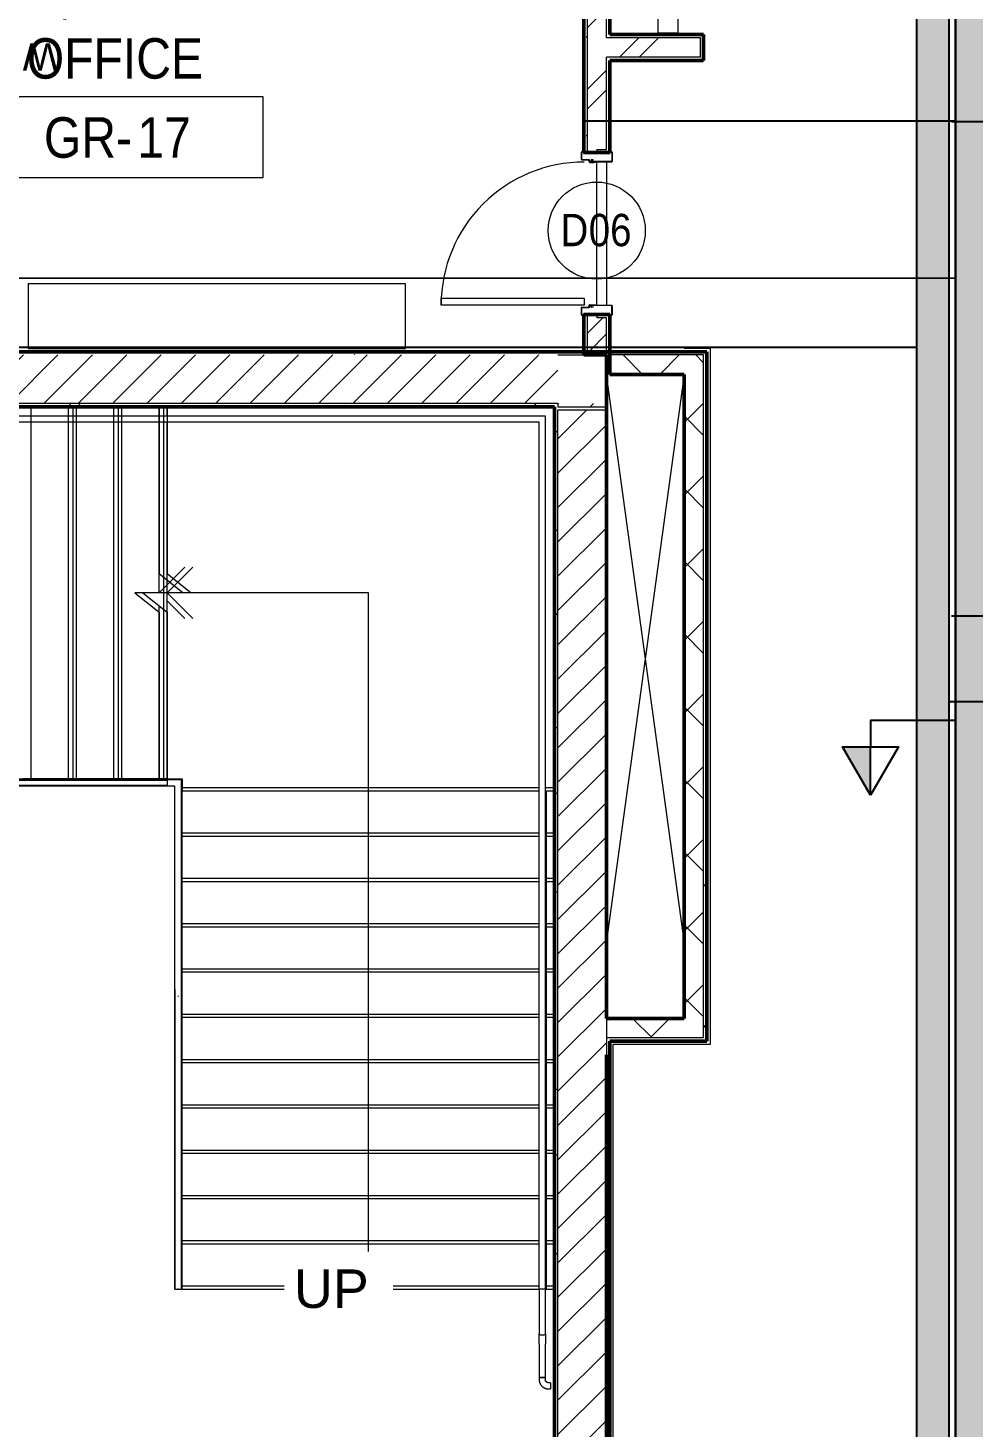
# Model space of a CAD drawing. Header units: millimetres. Extents: x -9358 to 257996, y -67499 to 9117.
# Drawn here: x 36788 to 42630, y -35418 to -26768 of the extents above; entities that cross this region are included whole.
import ezdxf
from ezdxf import colors
from ezdxf.entities.mleader import LeaderData, LeaderLine
from ezdxf.math import Vec2, Vec3

# ---------------------------------------------------------------- set-up
doc = ezdxf.new("R2010")
doc.units = ezdxf.units.MM
doc.header["$LTSCALE"] = 1000
doc.linetypes.add('Overhead', pattern=[3.96875, 2.38125, -1.5875])
for name, color, linetype, lineweight in [('0-2', 8, 'Continuous', 9), ('123', 2, 'Continuous', 9), ('A-DOOR', 8, 'Continuous', 9), ('A-DOOR-1', 8, 'Continuous', 18), ('A-DOR', 8, 'Continuous', 9), ('A-FLR-PAT', 8, 'Continuous', 18), ('A-FRN', 8, 'Continuous', 9), ('A-HND-20', 8, 'Continuous', 9), ('A-HND-30', 8, 'Continuous', 9), ('A-HND-30-1', 8, 'Overhead', 9), ('A-ROM-NAM', 8, 'Continuous', 9), ('A-STP', 8, 'Continuous', 9), ('A-STP-1', 8, 'Overhead', 9), ('A-TYP-DOR', 8, 'Continuous', 0), ('A-WAL-CLD', 8, 'Continuous', 9), ('A-WAL-CMU', 8, 'Continuous', 50), ('A-WAL-LOW-30', 8, 'Continuous', 18), ('A-WAL-PAT-1', 8, 'Continuous', 9), ('Stair Paths', 8, 'Continuous', 9), ('Up Arrows', 8, 'Continuous', 9)]:
    doc.layers.add(name, color=color, linetype=linetype, lineweight=lineweight)
for name, color, linetype in [('CCTVNET', 6, 'Continuous'), ('DATANET', 4, 'Continuous'), ('LC-CABLE -10', 4, 'Continuous'), ('LC-CABLE -20', 6, 'Continuous'), ('LC-DA-CIR', 4, 'Continuous'), ('LC-T-OUTLET', 4, 'Continuous')]:
    doc.layers.add(name, color=color, linetype=linetype)
doc.styles.add('Arial_1', font='arial.ttf', dxfattribs={"height": 238.125})
doc.styles.add('Arial_5', font='arial.ttf', dxfattribs={"width": 0.85, "height": 200})
doc.styles.add('Arial_7', font='arial.ttf', dxfattribs={"width": 0.85, "height": 200})
doc.styles.add('ELEC', font='romant.shx', dxfattribs={"width": 0.8, "oblique": 15, "height": 0.18})
pattern_1 = [(0, (0, 0), (812.8, 203.2), [33.528, -576.072, 33.528, -576.072, -3251.2]), (0, (0, 0), (812.8, 203.2), [-1219.2, 33.528, -1185.672, 33.528, -576.072, -1422.4]), (0, (0, 0), (812.8, 203.2), [-3048, 33.528, -372.872, 33.528, -982.472]), (120, (304.8, 101.6), (-582.37636, 602.30545), [33.528, -576.072, 33.528, -576.072, -3251.2]), (120, (304.8, 101.6), (-582.37636, 602.30545), [-1219.2, 33.528, -1185.672, 33.528, -576.072, -1422.4]), (120, (304.8, 101.6), (-582.37636, 602.30545), [-3048, 33.528, -372.872, 33.528, -982.472]), (240, (406.4, 508), (-230.42364, -805.50545), [33.528, -576.072, 33.528, -576.072, -3251.2]), (240, (406.4, 508), (-230.42364, -805.50545), [-1219.2, 33.528, -1185.672, 33.528, -576.072, -1422.4]), (240, (406.4, 508), (-230.42364, -805.50545), [-3048, 33.528, -372.872, 33.528, -982.472])]
pattern_2 = [(45, (0, 0), (-106.066, 106.066), [])]
pattern_3 = [(45, (0, 0), (-224.5064, 224.5064), []), (135, (0, 0), (-224.5064, -224.5064), [])]
pattern_4 = [(45, (0, 0), (-251.4472, 251.4472), []), (45, (0, 381), (-251.4472, 251.4472), [])]

# ---------------------------------------------------------------- blocks, each defined once
blk = doc.blocks.new('Door Tag - Door Tag-41184-01-Ground Floor Plan')
at = {"layer": 'A-TYP-DOR'}
blk.add_circle((0, 0), 3, dxfattribs=at)
blk = doc.blocks.new('DD')
at = {"layer": 'LC-DA-CIR'}
h = blk.add_hatch(color=3, dxfattribs=at)
h.dxf.hatch_style = 1
h.paths.add_polyline_path([(0, 299.4), (0, 0), (172.8, 0)])
at = {"color": 3}
blk.add_lwpolyline([(0, 299.4), (172.8, 0), (-172.8, 0), (0, 299.4)], dxfattribs=at)
at = {"layer": 'LC-DA-CIR', "color": 3}
blk.add_line((0, 299.4), (0, 0), dxfattribs=at)
blk = doc.blocks.new('D-W')
at = {"color": 3, "elevation": 0}
blk.add_lwpolyline([(0, 254.5), (146.9, 0), (-146.9, 0), (0, 254.5)], dxfattribs=at)
at = {"layer": 'LC-T-OUTLET', "color": 2}
blk.add_attdef('W', (77.2, 236.3, 0), '', height=170, dxfattribs=at)
blk = doc.blocks.new('Top Rail Type - Top Rail_Internal_-1429709-01-Ground Floor Furniture Plan')
at = {"layer": 'A-HND-30'}
blk.add_line((39990, -34412.5), (39990, -32561.6), dxfattribs=at)
blk = doc.blocks.new('Top Rail Type - Top Rail_Internal_-V46-01-Ground Floor Furniture Plan')
at = {"layer": 'A-HND-30'}
for p, q in [((39982.7, -31332.5), (39990, -31332.5)), ((39990, -34412.5), (39990, -31332.5)), ((39982.7, -34412.5), (39990, -34412.5))]:
    blk.add_line(p, q, dxfattribs=at)
blk = doc.blocks.new('Railing - 1 1_2_ Handrail-V71-01-Ground Floor Furniture Plan')
at = {"layer": 'A-HND-20'}
for p, q in [((-38.1, 628.6), (-50.8, 628.6)), ((-50.8, 590.5), (-50.8, 628.6)), ((-50.8, 590.5), (-38.1, 590.5)), ((-19.1, 571.5), (-19.1, 558.8)), ((-19.1, 558.8), (-19.1, 349.6)), ((19, 558.8), (-19.1, 558.8)), ((-19.1, 558.8), (0, 558.8)), ((0, 558.8), (19, 558.8)), ((19, 558.8), (19, 571.5)), ((19, 349.6), (19, 558.8)), ((-19.1, 288.1), (-19.1, 12.7)), ((19, 12.7), (19, 288.1))]:
    blk.add_line(p, q, dxfattribs=at)
at = {"layer": 'A-HND-20', "flags": 128}
for points in [[(19, 571.5), (19, 573.8), (18.9, 576.1), (18.6, 578.3), (18.3, 580.6), (17.9, 582.9), (17.4, 585.1), (16.8, 587.3), (16.1, 589.5), (15.4, 591.6), (14.5, 593.8), (13.6, 595.8), (12.6, 597.9), (11.5, 599.9), (10.3, 601.9), (9.1, 603.8), (7.7, 605.6), (6.3, 607.4), (4.9, 609.2), (3.3, 610.9), (1.7, 612.5), (0, 614.1), (-1.7, 615.5), (-3.5, 617), (-5.3, 618.3), (-7.2, 619.6), (-9.2, 620.8), (-11.2, 621.9), (-13.2, 622.9), (-15.3, 623.9), (-17.4, 624.8), (-19.5, 625.6), (-21.7, 626.3), (-23.9, 626.9), (-26.1, 627.4), (-28.4, 627.8), (-30.6, 628.2), (-32.9, 628.4), (-35.2, 628.6), (-37.5, 628.6), (-38.1, 628.6)], [(-38.1, 590.5), (-37.3, 590.5), (-36.6, 590.5), (-35.8, 590.4), (-35.1, 590.3), (-34.3, 590.2), (-33.6, 590), (-32.8, 589.8), (-32.1, 589.6), (-31.4, 589.3), (-30.7, 589), (-30, 588.7), (-29.3, 588.4), (-28.6, 588), (-28, 587.6), (-27.3, 587.2), (-26.7, 586.8), (-26.1, 586.3), (-25.5, 585.8), (-25, 585.3), (-24.4, 584.8), (-23.9, 584.2), (-23.4, 583.6), (-22.9, 583), (-22.5, 582.4), (-22.1, 581.8), (-21.7, 581.1), (-21.3, 580.5), (-21, 579.8), (-20.6, 579.1), (-20.3, 578.4), (-20.1, 577.7), (-19.8, 577), (-19.6, 576.2), (-19.5, 575.5), (-19.3, 574.7), (-19.2, 574), (-19.1, 573.2), (-19.1, 572.5), (-19.1, 571.7), (-19.1, 571.5)], [(-19.1, 288.1), (-19.1, 292.6), (-19.1, 297.2), (-19.1, 301.8), (-19.1, 306.6), (-19.1, 311.4), (-19.1, 316.3), (-19.1, 321.2), (-19.1, 326.2), (-19.1, 331.2), (-19.1, 336.2), (-19.1, 341.3), (-19.1, 346.3), (-19.1, 349.6)], [(19, 349.6), (19, 344.5), (19, 339.4), (19, 334.4), (19, 329.3), (19, 324.3), (19, 319.4), (19, 314.5), (19, 309.6), (19, 304.8), (19, 300.1), (19, 295.5), (19, 290.9), (19, 288.1)], [(-19.1, 288.1), (-18.4, 290.5), (-16.5, 292.8), (-13.5, 294.7), (-9.5, 296.2), (-4.9, 297.1), (0, 297.4)], [(0, 297.4), (4.9, 297.1), (9.5, 296.2), (13.5, 294.7), (16.5, 292.8), (18.4, 290.5), (19, 288.1)]]:
    blk.add_lwpolyline(points, dxfattribs=at)
blk = doc.blocks.new('Railing - Railing-1450994-01-Ground Floor Furniture Plan')
at = {"layer": 'A-HND-20'}
for p, q in [((37646.7, -29017.3), (37646.7, -29055.4)), ((37926.7, -29017.3), (37646.7, -29017.3)), ((37926.7, -29055.4), (37646.7, -29055.4)), ((39982.7, -29017.3), (37926.7, -29017.3)), ((39944.6, -29055.4), (37926.7, -29055.4)), ((39944.6, -31332.5), (39944.6, -29055.4)), ((39982.7, -31332.5), (39982.7, -29017.3)), ((39944.6, -34412.5), (39944.6, -31332.5)), ((39982.7, -34412.5), (39982.7, -31332.5)), ((39982.7, -34412.5), (39944.6, -34412.5))]:
    blk.add_line(p, q, dxfattribs=at)
at = {"layer": 'A-HND-30-1'}
for p, q in [((34327.3, -29017.3), (34327.3, -30980)), ((36806.7, -29017.3), (34327.3, -29017.3)), ((34365.4, -29055.4), (34365.4, -30980)), ((36806.7, -29055.4), (34365.4, -29055.4)), ((37646.7, -29017.3), (36806.7, -29017.3)), ((37646.7, -29055.4), (36806.7, -29055.4)), ((34327.3, -30980), (34327.3, -31260)), ((34365.4, -30980), (34365.4, -31260)), ((34327.3, -31260), (34327.3, -34340)), ((34365.4, -31260), (34365.4, -34340)), ((34327.3, -34340), (34327.3, -34620)), ((34365.4, -34340), (34365.4, -34620)), ((34365.4, -34620), (34327.3, -34620))]:
    blk.add_line(p, q, dxfattribs=at)
at = {"rotation": 180}
blk.add_blockref('Railing - 1 1_2_ Handrail-V71-01-Ground Floor Furniture Plan', (39963.6, -34399.8), dxfattribs=at)
blk = doc.blocks.new('Railing - Railing-1450998-01-Ground Floor Furniture Plan')
at = {"layer": 'A-HND-30-1'}
for p, q in [((36580, -31270), (36580, -34340)), ((36806.7, -31270), (36580, -31270)), ((36580, -31270), (36580, -34340)), ((36806.7, -31270), (36580, -31270)), ((36580, -31270), (36580, -34340)), ((36806.7, -31270), (36580, -31270)), ((36580, -31270), (36580, -34340)), ((36806.7, -31270), (36580, -31270)), ((36610, -31300), (36610, -34340)), ((36806.7, -31300), (36610, -31300)), ((36610, -31300), (36610, -34340)), ((36806.7, -31300), (36610, -31300)), ((36610, -31300), (36610, -34340)), ((36806.7, -31300), (36610, -31300)), ((36610, -31300), (36610, -34340)), ((36806.7, -31300), (36610, -31300)), ((37646.7, -31270), (36806.7, -31270)), ((37646.7, -31270), (36806.7, -31270)), ((37646.7, -31270), (36806.7, -31270)), ((37646.7, -31270), (36806.7, -31270)), ((37646.7, -31300), (36806.7, -31300)), ((37646.7, -31300), (36806.7, -31300)), ((37646.7, -31300), (36806.7, -31300)), ((37646.7, -31300), (36806.7, -31300)), ((36580, -34340), (36580, -34620)), ((36580, -34340), (36580, -34620)), ((36580, -34340), (36580, -34620)), ((36580, -34340), (36580, -34620)), ((36610, -34340), (36610, -34620)), ((36610, -34340), (36610, -34620)), ((36610, -34340), (36610, -34620)), ((36610, -34340), (36610, -34620)), ((36610, -34620), (36580, -34620)), ((36610, -34620), (36580, -34620)), ((36610, -34620), (36580, -34620)), ((36610, -34620), (36580, -34620))]:
    blk.add_line(p, q, dxfattribs=at)
blk = doc.blocks.new('Top Rail Type - Top Rail_Internal_-1451035-01-Ground Floor Furniture Plan')
at = {"layer": 'A-HND-30'}
for p, q in [((37695, -32561.6), (37695, -34412.5)), ((37712.9, -32601.6), (37717.1, -32601.6)), ((37735, -34412.5), (37735, -32561.6))]:
    blk.add_line(p, q, dxfattribs=at)
at = {"layer": 'A-HND-30', "flags": 128}
blk.add_lwpolyline([(37717, -34412.5), (37715, -34412.5), (37713, -34412.5)], dxfattribs=at)
blk = doc.blocks.new('Top Rail Type - Top Rail_Internal_-V48-01-Ground Floor Furniture Plan')
at = {"layer": 'A-HND-30'}
for p, q in [((37646.7, -31265), (37646.7, -31305)), ((37735, -31265), (37646.7, -31265)), ((37695, -31305), (37646.7, -31305)), ((37695, -31332.5), (37695, -31305)), ((37735, -31332.5), (37735, -31265)), ((37695, -34412.5), (37695, -31332.5)), ((37735, -34412.5), (37735, -31332.5)), ((37695, -34412.5), (37735, -34412.5))]:
    blk.add_line(p, q, dxfattribs=at)
at = {"layer": 'A-HND-30-1'}
for p, q in [((36575, -31265), (36575, -34340)), ((36806.7, -31265), (36575, -31265)), ((36615, -31305), (36615, -34340)), ((36806.7, -31305), (36615, -31305)), ((37646.7, -31265), (36806.7, -31265)), ((37646.7, -31305), (36806.7, -31305)), ((36575, -34340), (36575, -34620)), ((36615, -34340), (36615, -34620)), ((36615, -34620), (36575, -34620))]:
    blk.add_line(p, q, dxfattribs=at)
blk = doc.blocks.new('Walls 272 - Walls 41-1953546-01-Ground Floor Furniture Plan')
at = {"layer": 'A-FRN'}
for p, q in [((25725.3, -15718.4), (23395.3, -15718.4)), ((23395.3, -15718.4), (23395.3, -16118.4)), ((25725.3, -16118.4), (25725.3, -15718.4)), ((23395.3, -16118.4), (25725.3, -16118.4))]:
    blk.add_line(p, q, dxfattribs=at)
blk = doc.blocks.new('Wood door - 1000-Wood Door-2297611-01-Ground Floor Furniture Plan')
at = {"layer": 'A-DOOR'}
blk.add_arc((442, -77), 884, 180, 270, dxfattribs=at)
at = {"layer": 'A-DOOR-1'}
for p, q in [((-505, 92.5), (-505, 82.5)), ((-505, 82.5), (-505, 92.5)), ((-503.5, 82.5), (-503.5, 92.5)), ((-445.7, 95), (-502.5, 95)), ((-502.5, 95), (-445.7, 95)), ((-502.5, 93.5), (-445.7, 93.5)), ((-444.7, 92.5), (-444.7, -32.5)), ((-443.2, -8.1), (-443.2, 92.5)), ((-443.2, 92.5), (-443.2, -8.1)), ((443.2, -8.1), (443.2, 92.5)), ((443.2, -8.4), (443.2, 92.5)), ((444.7, 92.5), (444.7, -32.5)), ((445.7, 95), (502.5, 95)), ((445.7, 95), (502.5, 95)), ((502.5, 93.5), (445.7, 93.5)), ((503.5, 82.5), (503.5, 92.5)), ((505, 92.5), (505, 82.5)), ((505, 92.5), (505, 82.5)), ((-495, 81.5), (-502.5, 81.5)), ((-502.5, 80), (-495, 80)), ((-495, 80), (-500, 80)), ((-495, 81.5), (-495, 80)), ((-495, -80), (-495, 80)), ((495, 81.5), (495, 80)), ((495, 81.5), (502.5, 81.5)), ((502.5, 80), (495, 80)), ((495, 80), (495, -80)), ((500, 80), (495, 80)), ((-505, -92.5), (-505, -82.5)), ((-505, -92.5), (-505, -82.5)), ((-503.5, -92.5), (-503.5, -82.5)), ((-495, -80), (-502.5, -80)), ((-502.5, -81.5), (-495, -81.5)), ((-500, -80), (-495, -80)), ((-495, -81.5), (-495, -80)), ((-456.5, -92.5), (-456.5, -47)), ((-453.7, -23), (-455.2, -23)), ((-455.2, -23), (-455.2, -32.5)), ((-455, -92.5), (-455, -47)), ((-455, -47), (-455, -92.5)), ((-442.5, -44.5), (-454, -44.5)), ((-442.5, -46), (-454, -46)), ((-442.5, -46), (-454, -46)), ((-453.7, -32.5), (-453.7, -23)), ((-445.7, -33.5), (-452.7, -33.5)), ((-452.7, -35), (-445.7, -35)), ((-441.7, -8.1), (-443.2, -8.4)), ((-443.2, -32.5), (-443.2, -8.1)), ((-443.2, -8.1), (-441.7, -8.1)), ((-443.2, -8.4), (-441.5, -18.1)), ((-440, -18), (-441.7, -8.1)), ((-441.7, -8.1), (-440, -18)), ((-441.5, -18.1), (-441.5, -43.5)), ((-440, -43.5), (-440, -18)), ((-440, -18), (-440, -43.5)), ((399, -77), (442, -77)), ((399, -961), (399, -77)), ((440, -18), (441.7, -8.1)), ((440, -18), (441.7, -8.1)), ((440, -43.5), (440, -18)), ((440, -43.5), (440, -18)), ((443.2, -8.4), (441.5, -18.1)), ((441.5, -18.1), (441.5, -43.5)), ((441.7, -8.1), (443.2, -8.4)), ((441.7, -8.1), (443.2, -8.4)), ((442, -77), (442, -961)), ((442.5, -44.5), (454, -44.5)), ((442.5, -46), (454, -46)), ((454, -46), (442.5, -46)), ((443.2, -32.5), (443.2, -8.1)), ((445.7, -33.5), (452.7, -33.5)), ((452.7, -35), (445.7, -35)), ((453.7, -23), (455.2, -23)), ((453.7, -32.5), (453.7, -23)), ((455, -92.5), (455, -47)), ((455, -92.5), (455, -47)), ((455.2, -23), (455.2, -32.5)), ((456.5, -92.5), (456.5, -47)), ((495, -81.5), (495, -80)), ((495, -80), (502.5, -80)), ((495, -80), (500, -80)), ((502.5, -81.5), (495, -81.5)), ((503.5, -92.5), (503.5, -82.5)), ((505, -92.5), (505, -82.5)), ((505, -82.5), (505, -92.5)), ((-457.5, -93.5), (-502.5, -93.5)), ((-502.5, -95), (-457.5, -95)), ((-457.5, -95), (-502.5, -95)), ((457.5, -93.5), (502.5, -93.5)), ((502.5, -95), (457.5, -95)), ((502.5, -95), (457.5, -95)), ((442, -961), (399, -961))]:
    blk.add_line(p, q, dxfattribs=at)
for centre, radius, start, end in [((-502.5, 92.5), 2.5, 90, 180), ((-502.5, 92.5), 2.5, 90, 180), ((-502.5, 92.5), 1.03, 90, 180), ((-445.7, 92.5), 2.5, 0, 90), ((-445.7, 92.5), 2.5, 0, 90), ((-445.7, 92.5), 0.985, 0, 90), ((445.7, 92.5), 2.5, 90, 180), ((445.7, 92.5), 2.5, 90, 180), ((445.7, 92.5), 0.985, 90, 180), ((502.5, 92.5), 2.5, 360, 90), ((502.5, 92.5), 2.5, 0, 90), ((502.5, 92.5), 1.03, 0, 90), ((-502.5, 82.5), 2.5, 180, 270), ((-502.5, 82.5), 2.5, 180, 270), ((-502.5, 82.5), 1.01, 180, 270), ((502.5, 82.5), 1.01, 270, 360), ((502.5, 82.5), 2.5, 270, 0), ((502.5, 82.5), 2.5, 285, 360), ((-502.5, -82.5), 2.5, 90, 180), ((-502.5, -82.5), 2.5, 90, 180), ((-502.5, -82.5), 1, 90, 180), ((-454, -47), 2.5, 90, 180), ((-452.7, -32.5), 2.5, 180, 270), ((-454, -47), 0.997, 90, 180), ((-454, -47), 0.997, 90, 180), ((-452.7, -32.5), 1.01, 180, 270), ((-445.7, -32.5), 0.984, 270, 360), ((-445.7, -32.5), 2.5, 270, 360), ((-442.5, -43.5), 1, 270, 0), ((-442.5, -43.5), 2.5, 270, 360), ((-442.5, -43.5), 2.5, 270, 360), ((442.5, -43.5), 2.5, 180, 270), ((442.5, -43.5), 2.5, 180, 270), ((442.5, -43.5), 1, 180, 270), ((445.7, -32.5), 2.5, 180, 270), ((445.7, -32.5), 0.984, 180, 270), ((452.7, -32.5), 1.01, 270, 360), ((452.7, -32.5), 2.5, 270, 360), ((454, -47), 2.5, 360, 90), ((454, -47), 0.997, 360, 90), ((454, -47), 0.979, 0, 90), ((502.5, -82.5), 2.5, 0, 90), ((502.5, -82.5), 1, 0, 90), ((502.5, -82.5), 2.5, 360, 75), ((-502.5, -92.5), 2.5, 180, 270), ((-502.5, -92.5), 2.5, 180, 270), ((-502.5, -92.5), 1, 180, 270), ((-457.5, -92.5), 1, 270, 0), ((-457.5, -92.5), 2.5, 270, 360), ((-457.5, -92.5), 2.5, 270, 360), ((457.5, -92.5), 2.5, 180, 270), ((457.5, -92.5), 2.5, 180, 270), ((457.5, -92.5), 1, 180, 270), ((502.5, -92.5), 1, 270, 360), ((502.5, -92.5), 2.5, 270, 360), ((502.5, -92.5), 2.5, 270, 360)]:
    blk.add_arc(centre, radius, start, end, dxfattribs=at)
blk = doc.blocks.new('M_Room Tag_Small - M_Room Tag_Small-919701-01-Ground Floor Furniture Plan')
at = {"layer": 'A-ROM-NAM'}
for p, q in [((9, 2.5), (-9, 2.5)), ((-9, 2.5), (-9, -2.5)), ((9, -2.5), (9, 2.5)), ((-9, -2.5), (9, -2.5))]:
    blk.add_line(p, q, dxfattribs=at)
blk = doc.blocks.new('G')
at = {"layer": 'A-WAL-PAT-1'}
h = blk.add_hatch(dxfattribs=at)
h.set_pattern_fill('FP_2', color=256, style=0, pattern_type=2)
h.set_pattern_definition(pattern_1)
h.paths.add_polyline_path([(40220, -28620), (40240, -28620), (40240, -28390), (40220, -28390), (40220, -28540.7)], flags=0)
h.paths.add_polyline_path([(40240, -27390), (40240, -24660), (40220, -24660), (40220, -27390)], flags=0)
h.paths.add_polyline_path([(40240, -24540), (40240, -22020), (40220, -22020), (40220, -24540)], flags=0)
h.paths.add_polyline_path([(40240, -21020), (40240, -20560), (40220, -20560), (40220, -21020)], flags=0)
h.paths.add_polyline_path([(40240, -20440), (40240, -20140), (40220, -20140), (40220, -20440)], flags=0)
h = blk.add_hatch(dxfattribs=at)
h.set_pattern_fill('FP_1', color=256, style=0, pattern_type=2)
h.set_pattern_definition(pattern_4)
h.paths.add_polyline_path([(40240, -28620), (40360, -28620), (40360, -28410), (40300, -28410), (40300, -28390), (40240, -28390), (40240, -28540.7)], flags=0)
h.paths.add_polyline_path([(40240, -27390), (40300, -27390), (40300, -27370), (40360, -27370), (40360, -22040), (40300, -22040), (40300, -22020), (40240, -22020), (40240, -27095.3)], flags=0)
h.paths.add_polyline_path([(40300, -21020), (40300, -21000), (40360, -21000), (40360, -20140), (40240, -20140), (40240, -21020)], flags=0)
h = blk.add_hatch(dxfattribs=at)
h.set_pattern_fill('FP_2', color=256, style=0, pattern_type=2)
h.set_pattern_definition(pattern_1)
h.paths.add_polyline_path([(40360, -28620), (40380, -28620), (40380, -28390), (40300, -28390), (40300, -28410), (40360, -28410), (40360, -28540.7)], flags=0)
h.paths.add_polyline_path([(40300, -27390), (40380, -27390), (40380, -26800), (40360, -26800), (40360, -27370), (40300, -27370)], flags=0)
h.paths.add_polyline_path([(40360, -26680), (40380, -26680), (40380, -22550), (40360, -22550), (40360, -25649.8)], flags=0)
h.paths.add_polyline_path([(40380, -22430), (40380, -22020), (40300, -22020), (40300, -22040), (40360, -22040), (40360, -22430)], flags=0)
h.paths.add_polyline_path([(40300, -21020), (40380, -21020), (40380, -20140), (40360, -20140), (40360, -21000), (40300, -21000)], flags=0)
h = blk.add_hatch(dxfattribs=at)
h.set_pattern_fill('FP_1', color=256, style=0, pattern_type=2)
h.set_pattern_definition(pattern_4)
h.paths.add_polyline_path([(40940, -26800), (40940, -26680), (40360, -26680), (40360, -26800), (40380, -26800)], flags=0)
h = blk.add_hatch(dxfattribs=at)
h.set_pattern_fill('FP_2', color=256, style=0, pattern_type=2)
h.set_pattern_definition(pattern_1)
h.paths.add_polyline_path([(40060, -28640), (40060, -28620), (34270, -28620), (34270, -28640), (39458.4, -28640)], flags=0)
h = blk.add_hatch(dxfattribs=at)
h.set_pattern_fill('FP_2', color=256, style=0, pattern_type=2)
h.set_pattern_definition(pattern_1)
h.paths.add_polyline_path([(40960, -32880), (40980, -32880), (40980, -28620), (40960, -28620), (40960, -32877.1)], flags=0)
h = blk.add_hatch(dxfattribs=at)
h.set_pattern_fill('FP_4', color=256, style=0, pattern_type=2)
h.set_pattern_definition(pattern_2)
h.paths.add_polyline_path([(34542.7, -28940), (40060, -28940), (40060, -28640), (33990, -28640), (33990, -28940), (34250, -28940)], flags=0)
h.paths.add_polyline_path([(33970, -28940), (33970, -28640), (33850, -28640), (33850, -28940)], flags=0)
h = blk.add_hatch(dxfattribs=at)
h.set_pattern_fill('FP_2', color=256, style=0, pattern_type=2)
h.set_pattern_definition(pattern_1)
h.paths.add_polyline_path([(34542.7, -28960), (40060, -28960), (40060, -28940), (34250, -28940), (34250, -28960), (34270, -28960)], flags=0)
h.paths.add_polyline_path([(33970, -28960), (34130, -28960), (34130, -28940), (33990, -28940), (33990, -28640), (33970, -28640), (33970, -28940)], flags=0)
h = blk.add_hatch(dxfattribs=at)
h.set_pattern_fill('FP_3', color=256, style=0, pattern_type=2)
h.set_pattern_definition(pattern_3)
h.paths.add_polyline_path([(40840, -28760), (40840, -28640), (40380, -28640), (40380, -28760), (40441.5, -28760)], flags=0)
h = blk.add_hatch(dxfattribs=at)
h.set_pattern_fill('FP_3', color=256, style=0, pattern_type=2)
h.set_pattern_definition(pattern_3)
h.paths.add_polyline_path([(40960, -32860), (40960, -28640), (40840, -28640), (40840, -32860)], flags=0)
h = blk.add_hatch(dxfattribs=at)
h.set_pattern_fill('FP_2', color=256, style=0, pattern_type=2)
h.set_pattern_definition(pattern_1)
h.paths.add_polyline_path([(40060, -36820), (40060, -28980), (40360, -28980), (40360, -28960), (40040, -28960), (40040, -36820)], flags=0)
h = blk.add_hatch(dxfattribs=at)
h.set_pattern_fill('FP_4', color=256, style=0, pattern_type=2)
h.set_pattern_definition(pattern_2)
h.paths.add_polyline_path([(40060, -36840), (40360, -36840), (40360, -28980), (40060, -28980), (40060, -36820)], flags=0)
h.paths.add_polyline_path([(40360, -28960), (40360, -28940), (40060, -28940), (40060, -28960)], flags=0)
h = blk.add_hatch(dxfattribs=at)
h.set_pattern_fill('FP_3', color=256, style=0, pattern_type=2)
h.set_pattern_definition(pattern_3)
h.paths.add_polyline_path([(40840, -32860), (40840, -32740), (40360, -32740), (40360, -32860), (40441.5, -32860)], flags=0)
h = blk.add_hatch(dxfattribs=at)
h.set_pattern_fill('FP_2', color=256, style=0, pattern_type=2)
h.set_pattern_definition(pattern_1)
h.paths.add_polyline_path([(40380, -37140), (40380, -32860), (40360, -32860), (40360, -37140)], flags=0)
h = blk.add_hatch(dxfattribs=at)
h.set_pattern_fill('FP_2', color=256, style=0, pattern_type=2)
h.set_pattern_definition(pattern_1)
h.paths.add_polyline_path([(40441.5, -32880), (40960, -32880), (40960, -32860), (40380, -32860), (40380, -32880)], flags=0)
at = {"layer": '0-2'}
for p, q in [((40840, -32260), (40360, -28760)), ((40840, -28760), (40360, -32260))]:
    blk.add_line(p, q, dxfattribs=at)
at = {"layer": 'A-FLR-PAT'}
for p, q in [((40300, -27395), (40300, -27390)), ((40360, -27390), (40360, -27395)), ((40300, -28333.2), (40300, -27446.8)), ((40360, -27446.8), (40360, -28333.2)), ((40300, -28390), (40300, -28385)), ((40360, -28385), (40360, -28390)), ((40060, -28640), (40220, -28640))]:
    blk.add_line(p, q, dxfattribs=at)
at = {"layer": 'A-STP'}
for p, q in [((37596.7, -29990.9), (37596.7, -28960)), ((37596.7, -28960), (37596.7, -29990.9)), ((37646.7, -29017.3), (37646.7, -28960)), ((37646.7, -28960), (37646.7, -29017.3)), ((37646.7, -29990.9), (37646.7, -29055.4)), ((37646.7, -29055.4), (37646.7, -29990.9)), ((37596.7, -29990.9), (37745.5, -30110)), ((37646.7, -29990.9), (37795.5, -30110)), ((37447.8, -30110), (37596.7, -30229.1)), ((37745.5, -30110), (37447.8, -30110)), ((37497.8, -30110), (37646.7, -30229.1)), ((37795.5, -30110), (37497.8, -30110)), ((37646.7, -31260), (37646.7, -30110)), ((37596.7, -31260), (37596.7, -30189.1)), ((37596.7, -30229.1), (37596.7, -31260)), ((37646.7, -30229.1), (37646.7, -31260)), ((37596.7, -31260), (37646.7, -31260)), ((37646.7, -31260), (37740, -31260)), ((37740, -31260), (37740, -31332.5)), ((37740, -31332.5), (39944.6, -31332.5)), ((37740, -31612.5), (37740, -31332.5)), ((39990, -31332.5), (40040, -31332.5)), ((37740, -31892.5), (37740, -31612.5)), ((37740, -31612.5), (39944.6, -31612.5)), ((39990, -31612.5), (40040, -31612.5)), ((37740, -32172.5), (37740, -31892.5)), ((37740, -31892.5), (39944.6, -31892.5)), ((39990, -31892.5), (40040, -31892.5)), ((37740, -32452.5), (37740, -32172.5)), ((37740, -32172.5), (39944.6, -32172.5)), ((39990, -32172.5), (40040, -32172.5)), ((37740, -32732.5), (37740, -32452.5)), ((37740, -32452.5), (39944.6, -32452.5)), ((39990, -32452.5), (40040, -32452.5)), ((37740, -33012.5), (37740, -32732.5)), ((37740, -32732.5), (39944.6, -32732.5)), ((39990, -32732.5), (40040, -32732.5)), ((37740, -33292.5), (37740, -33012.5)), ((37740, -33012.5), (39944.6, -33012.5)), ((39990, -33012.5), (40040, -33012.5)), ((37740, -33572.5), (37740, -33292.5)), ((37740, -33292.5), (39944.6, -33292.5)), ((39990, -33292.5), (40040, -33292.5)), ((37740, -33852.5), (37740, -33572.5)), ((37740, -33572.5), (39944.6, -33572.5)), ((39990, -33572.5), (40040, -33572.5)), ((37740, -34132.5), (37740, -33852.5)), ((37740, -33852.5), (39944.6, -33852.5)), ((39990, -33852.5), (40040, -33852.5)), ((37740, -34412.5), (37740, -34132.5)), ((37740, -34132.5), (39944.6, -34132.5)), ((39990, -34132.5), (40040, -34132.5)), ((37740, -34412.5), (39944.6, -34412.5)), ((39990, -34412.5), (40040, -34412.5))]:
    blk.add_line(p, q, dxfattribs=at)
at = {"layer": 'A-STP-1'}
for p, q in [((36806.7, -28960), (34270, -28960)), ((37490.9, -28960), (36756.7, -28960)), ((36806.7, -31260), (36806.7, -28960)), ((37628, -28960), (36806.7, -28960)), ((37036.7, -31260), (37036.7, -28960)), ((37036.7, -31260), (37036.7, -28960)), ((37066.7, -31260), (37066.7, -28960)), ((37086.7, -31260), (37086.7, -28960)), ((37316.7, -31260), (37316.7, -28960)), ((37316.7, -31260), (37316.7, -28960)), ((37346.7, -31260), (37346.7, -28960)), ((37366.7, -31260), (37366.7, -28960)), ((37596.7, -29990.9), (37596.7, -28960)), ((37626.7, -30110), (37626.7, -28960)), ((37596.7, -30110), (37596.7, -29990.9)), ((37596.7, -30110), (37596.7, -29990.9)), ((37646.7, -30110), (37646.7, -29990.9)), ((37626.7, -30213.1), (37626.7, -30110)), ((37596.7, -31260), (37596.7, -30189.1)), ((37626.7, -31260), (37626.7, -30213.1)), ((36570, -31260), (36806.7, -31260)), ((37596.7, -31260), (36756.7, -31260)), ((37646.7, -31260), (36806.7, -31260)), ((37740, -31312.5), (39944.6, -31312.5)), ((39982.7, -31312.5), (40040, -31312.5)), ((37740, -31592.5), (39944.6, -31592.5)), ((39990, -31592.5), (40040, -31592.5)), ((37740, -31872.5), (39944.6, -31872.5)), ((39990, -31872.5), (40040, -31872.5)), ((37740, -32152.5), (39944.6, -32152.5)), ((39990, -32152.5), (40040, -32152.5)), ((37740, -32432.5), (39944.6, -32432.5)), ((39990, -32432.5), (40040, -32432.5)), ((37740, -32712.5), (39944.6, -32712.5)), ((39990, -32712.5), (40040, -32712.5)), ((37740, -32992.5), (39944.6, -32992.5)), ((39990, -32992.5), (40040, -32992.5)), ((37740, -33272.5), (39944.6, -33272.5)), ((39990, -33272.5), (40040, -33272.5)), ((37740, -33552.5), (39944.6, -33552.5)), ((39990, -33552.5), (40040, -33552.5)), ((37740, -33832.5), (39944.6, -33832.5)), ((39990, -33832.5), (40040, -33832.5)), ((37740, -34112.5), (39944.6, -34112.5)), ((39990, -34112.5), (40040, -34112.5)), ((37740, -34392.5), (39944.6, -34392.5)), ((39990, -34392.5), (40040, -34392.5))]:
    blk.add_line(p, q, dxfattribs=at)
at = {"layer": 'A-WAL-CLD'}
for p, q in [((40360, -26680), (40360, -22550)), ((40240, -24660), (40240, -27390)), ((40940, -26680), (40360, -26680)), ((40940, -26800), (40940, -26680)), ((40940, -26800), (40360, -26800)), ((40360, -27370), (40360, -26800)), ((40300, -27370), (40360, -27370)), ((40300, -27370), (40300, -27390)), ((40240, -28390), (40240, -28620)), ((40300, -28390), (40300, -28410)), ((40360, -28410), (40300, -28410)), ((40360, -28620), (40360, -28410)), ((40960, -28640), (40380, -28640)), ((40960, -32860), (40960, -28640)), ((40060, -28940), (33990, -28940)), ((40060, -28940), (40060, -28960)), ((40060, -36840), (40060, -28980)), ((40060, -28980), (40360, -28980)), ((40360, -32740), (40360, -32964.9)), ((40960, -32860), (40360, -32860))]:
    blk.add_line(p, q, dxfattribs=at)
at = {"layer": 'A-WAL-CMU'}
for p, q in [((40380, -26660), (40380, -22570)), ((40220, -24680), (40220, -27390)), ((40960, -26660), (40380, -26660)), ((40960, -26820), (40960, -26660)), ((40380, -26820), (40960, -26820)), ((40380, -27390), (40380, -26820)), ((40220, -27390), (40380, -27390)), ((40220, -28390), (40220, -28640)), ((40380, -28390), (40220, -28390)), ((40380, -28760), (40380, -28390)), ((40980, -28620), (34270, -28620)), ((40980, -32880), (40980, -28620)), ((40360, -28640), (40220, -28640)), ((40360, -32740), (40360, -28640)), ((40380, -28760), (40840, -28760)), ((40840, -28760), (40840, -32740)), ((34270, -28960), (40040, -28960)), ((40040, -28960), (40040, -36820)), ((40840, -32740), (40360, -32740)), ((40380, -37160), (40380, -32880)), ((40380, -32880), (40980, -32880)), ((40360, -32964.9), (40360, -37140))]:
    blk.add_line(p, q, dxfattribs=at)
at = {"layer": 'A-WAL-LOW-30'}
for p, q in [((40680, -26660), (40680, -22580)), ((40800, -22580), (40800, -26660)), ((40680, -26650), (40800, -26650)), ((40360, -28620), (40360, -28640)), ((41000, -28600), (40840, -28600)), ((41000, -28600), (41000, -32900)), ((40060, -28960), (40360, -28960)), ((40400, -32900), (40400, -37180)), ((41000, -32900), (40400, -32900))]:
    blk.add_line(p, q, dxfattribs=at)
at = {"layer": 'Up Arrows'}
for p, q in [((37596.7, -30110), (37755.4, -29951.3)), ((37646.7, -30110), (37805.4, -29951.3)), ((38890, -30110), (37646.7, -30110)), ((37646.7, -30110), (37805.4, -30268.8)), ((37646.7, -30160), (37755.4, -30268.8)), ((38890, -31332.5), (38890, -30110)), ((38890, -31612.5), (38890, -31332.5)), ((38890, -31892.5), (38890, -31612.5)), ((38890, -32172.5), (38890, -31892.5)), ((38890, -32452.5), (38890, -32172.5)), ((38890, -32732.5), (38890, -32452.5)), ((38890, -33012.5), (38890, -32732.5)), ((38890, -33292.5), (38890, -33012.5)), ((38890, -33572.5), (38890, -33292.5)), ((38890, -33852.5), (38890, -33572.5)), ((38890, -34132.5), (38890, -33852.5)), ((38890, -34412.5), (38890, -34132.5))]:
    blk.add_line(p, q, dxfattribs=at)
at = {"layer": 'A-DOR', "rotation": 269.9999999999998}
blk.add_blockref('Wood door - 1000-Wood Door-2297611-01-Ground Floor Furniture Plan', (40300, -27890), dxfattribs=at)
at = {"layer": 'A-FRN'}
blk.add_blockref('Walls 272 - Walls 41-1953546-01-Ground Floor Furniture Plan', (13393.4, -12481.6), dxfattribs=at)
at = {"layer": 'A-HND-30'}
for name in ['Railing - Railing-1450994-01-Ground Floor Furniture Plan', 'Top Rail Type - Top Rail_Internal_-V48-01-Ground Floor Furniture Plan', 'Railing - Railing-1450998-01-Ground Floor Furniture Plan', 'Top Rail Type - Top Rail_Internal_-V46-01-Ground Floor Furniture Plan', 'Top Rail Type - Top Rail_Internal_-1451035-01-Ground Floor Furniture Plan', 'Top Rail Type - Top Rail_Internal_-1429709-01-Ground Floor Furniture Plan']:
    blk.add_blockref(name, (0, 0), dxfattribs=at)
at = {"layer": 'A-ROM-NAM', "xscale": 99.99999999999991, "yscale": 99.99999999999991, "zscale": 99.99999999999991}
blk.add_blockref('M_Room Tag_Small - M_Room Tag_Small-919701-01-Ground Floor Furniture Plan', (37340.9, -27294.6), dxfattribs=at)
at = {"layer": 'A-ROM-NAM', "char_height": 250, "attachment_point": 1, "style": 'Arial_5'}
for s, insert, width in [('OFFICE', (36780.2, -26682.9), 1392.531), ('GR-', (36886, -27171.4), 699.873), ('17', (37463.5, -27171.4), 418.481)]:
    blk.add_mtext(s, dxfattribs=dict(at, insert=insert, width=width))
at = {"layer": 'Stair Paths', "insert": (38430.3, -34240.2), "char_height": 238.12, "width": 551.682, "attachment_point": 1, "line_spacing_factor": 0.941778, "style": 'Arial_1', "bg_fill": 3, "box_fill_scale": 1.25, "bg_fill_color": 9, "bg_fill_true_color": 13158600, "bg_fill_transparency": 0}
blk.add_mtext('UP', dxfattribs=at)
at = {"layer": 'Stair Paths', "insert": (38430.3, -34290.2), "char_height": 238.12, "width": 551.682, "attachment_point": 1, "line_spacing_factor": 0.941778, "style": 'Arial_1', "bg_fill": 3, "box_fill_scale": 1.25, "bg_fill_color": 9, "bg_fill_true_color": 13158600, "bg_fill_transparency": 0}
blk.add_mtext('UP', dxfattribs=at)
blk = doc.blocks.new('datatray')
at = {"layer": '123'}
h = blk.add_hatch(color=4, dxfattribs=at)
h.dxf.hatch_style = 1
h.paths.add_polyline_path([(302434, -43813.9), (311773, -43813.9), (311773, -43513.9), (311473, -43513.9), (301671, -43513.9), (301671, -38365), (301471, -38365), (301100, -38365), (301100, -38565), (301471, -38565), (301471, -43513.9), (287538, -43513.9), (287538, -38565), (287909, -38565), (287909, -38365), (287538, -38365), (287338, -38365), (287338, -43513.9), (277443, -43513.9), (277443, -4790), (277143, -4790), (277143, -43813.9), (301834, -43813.9), (301852.6, -52052), (299770, -52052), (299770, -52652), (301854, -52652), (302454, -52652)])
h.paths.add_polyline_path([(311773, -4790), (311473, -4790), (311473, -43513.9), (311773, -43513.9)])
at = {"layer": 'LC-CABLE -10', "color": 4}
blk.add_lwpolyline([(311473, -43513.9), (311473, -4790), (311473, -43513.9)], dxfattribs=at)
blk = doc.blocks.new('cctvtray')
at = {"layer": '123'}
h = blk.add_hatch(color=6, dxfattribs=at)
h.dxf.hatch_style = 1
h.paths.add_polyline_path([(284943, -12220), (284743, -12220), (284743, -43145), (275445, -43145), (275445, -38101), (275245, -38101), (274888, -38101), (274888, -38301), (275245, -38301), (275245, -43145), (260742, -43145), (260742, -38301), (261099, -38301), (261099, -38101), (260742, -38101), (260542, -38101), (260542, -43145), (251189, -43145), (251189, -12220), (250989, -12220), (250989, -43345), (274640.3, -43345), (274640.3, -52552), (273168, -52552), (273168, -52752), (274840.3, -52752), (274840.3, -43345), (284947, -43345)])
at = {"layer": 'LC-CABLE -20'}
blk.add_lwpolyline([(284947, -43345), (284943, -12220), (284743, -12220), (284743, -43145)], dxfattribs=at)

msp = doc.modelspace()

# ---------------------------------------------------------------- block references
msp.add_blockref('G', (0, -148.1))

# ---------------------------------------------------------------- next in the draw order: linework, layer by layer
at = {"layer": 'CCTVNET', "color": 3}
for p, q in [((33433.2, -28739.7), (42277, -28739.7)), ((43902.4, -30931.1), (42477, -30931.1))]:
    msp.add_line(p, q, dxfattribs=at)
for points in [[(51477.6, -27778), (51477.6, -27347.2), (42490.8, -27347.2)], [(51478, -29940.8), (51477.6, -30402), (42490.8, -30402)]]:
    msp.add_lwpolyline(points, dxfattribs=at)
at = {"layer": 'DATANET', "color": 3, "ltscale": 0.05}
msp.add_line((40220, -27342.1), (42515, -27342.1), dxfattribs=at)
at = {"layer": 'DATANET', "color": 3}
for points in [[(34538, -28312), (42515, -28313.1)], [(42515, -31047.1), (41991.3, -31047.1), (41991.3, -31209.1)]]:
    msp.add_lwpolyline(points, dxfattribs=at)

# ---------------------------------------------------------------- next in the draw order: block references
at = {"layer": 'A-TYP-DOR', "xscale": 99.99999999999991, "yscale": 99.99999999999991, "zscale": 99.99999999999991}
msp.add_blockref('Door Tag - Door Tag-41184-01-Ground Floor Plan', (40300, -28020), dxfattribs=at)
at = {"layer": 'CCTVNET'}
msp.add_blockref('cctvtray', (-242468.4, -148.1), dxfattribs=at)
at = {"layer": 'DATANET'}
msp.add_blockref('datatray', (-268957, -148.1), dxfattribs=at)
at = {"layer": 'DATANET', "color": 3}
ref = msp.add_blockref('D-W', (37015, -26460.1, 0), dxfattribs=dict(at, rotation=180))
ref.add_attrib('W', 'W', (36969.6, -26862.1), dxfattribs={"layer": 'LC-T-OUTLET', "color": 3, "height": 170, "rotation": 180})
at = {"layer": 'DATANET', "color": 3, "rotation": 180}
msp.add_blockref('DD', (41991, -31209.1), dxfattribs=at)

# ---------------------------------------------------------------- next in the draw order: texts
at = {"layer": 'A-TYP-DOR', "char_height": 200, "attachment_point": 1, "style": 'Arial_7'}
for s, insert, width in [('D', (40076.3, -27916.4), 211.245), ('06', (40250.6, -27916.4), 327.088)]:
    msp.add_mtext(s, dxfattribs=dict(at, insert=insert, width=width))

# ---------------------------------------------------------------- next in the draw order: leaders
at = {"layer": 'CCTVNET', "color": 3}
ml = msp.add_multileader_mtext('Standard', dxfattribs=at)
ml.set_content('{\\C6;CABLE TRUNK (200X100X150mm) FOR CCTV & ACCESS CONTROL}', color=2, style='ELEC')
ml.set_leader_properties(color=6)
ml.build(insert=Vec2(0, 0))
ml.multileader.update_dxf_attribs({"text_left_attachment_type": 6, "text_right_attachment_type": 6, "dogleg_length": 1703.1, "arrow_head_size": 151.4})
ctx = ml.context
ctx.base_point, ctx.char_height, ctx.arrow_head_size, ctx.landing_gap_size, ctx.plane_origin = Vec3(10418.6, -35141.1), 227.107, 151.4, 22.7, Vec3(-2585.3, -72483)
ctx.left_attachment, ctx.right_attachment = 6, 6
notes = []
notes.append((ctx, [(0, (1, 1, 0), (10241, -35141.1), (1, 0), 177.6, [(0, [(8710.3, -34716.6)], 0, [])])]))
ctx.mtext.insert, ctx.mtext.width, ctx.mtext.line_spacing_factor, ctx.mtext.flow_direction = Vec3(10441.3, -34838.3), 213786.42, 2, 5
for ctx, leaders in notes:
    for number, flags, end, landing, length, lines in leaders:
        leader = LeaderData()
        leader.index, (leader.has_last_leader_line, leader.has_dogleg_vector, leader.attachment_direction) = number, flags
        leader.last_leader_point, leader.dogleg_vector, leader.dogleg_length = Vec3(end), Vec3(landing), length
        for number, points, colour, breaks in lines:
            line = LeaderLine()
            line.index, line.vertices, line.color, line.breaks = number, Vec3.list(points), colors.encode_raw_color(colour), breaks
            leader.lines.append(line)
        ctx.leaders.append(leader)

doc.saveas('drawing.dxf')
